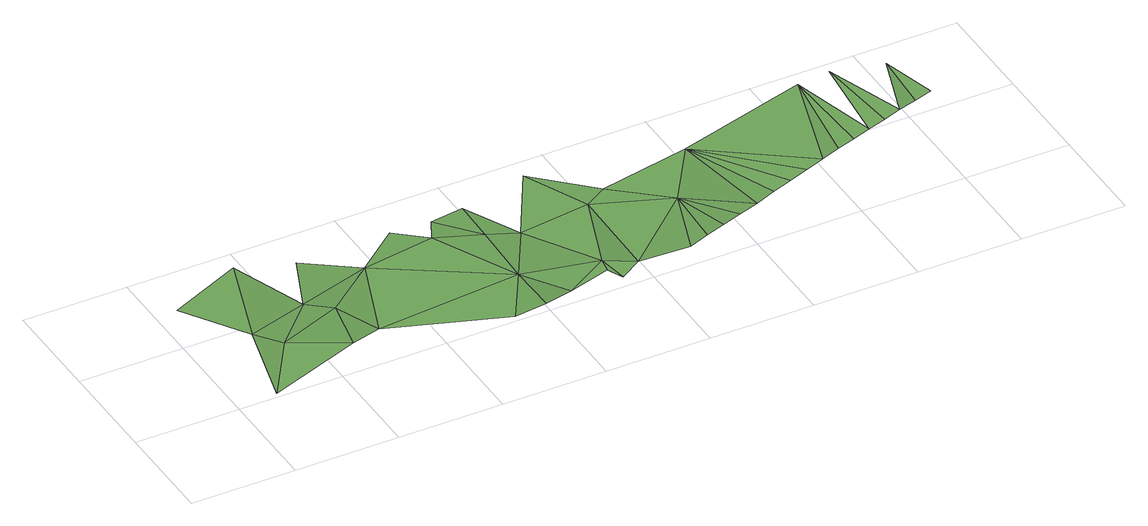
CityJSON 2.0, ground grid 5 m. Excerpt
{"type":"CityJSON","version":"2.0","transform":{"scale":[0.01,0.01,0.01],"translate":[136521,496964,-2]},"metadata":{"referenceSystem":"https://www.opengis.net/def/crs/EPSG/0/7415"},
"CityObjects":{
"plantcover1":{"type":"PlantCover","attributes":{"3df_class":"Forest","bgt_fysiekvoorkomen":"loofbos","bgt_status":"bestaand","identificatienamespace":"NL.IMGeo","begroeidterreindeeloptalud":"false","relatievehoogteligging":0,"aantal_punten":0},"geometry":[{"type":"MultiSurface","lod":"1","boundaries":[[[0,1,2]],[[2,1,3]],[[4,5,0]],[[2,6,0]],[[0,6,4]],[[7,2,3]],[[7,6,2]],[[3,8,7]],[[9,6,7]],[[9,10,6]],[[7,8,9]],[[9,8,11]],[[12,11,8]],[[9,13,14]],[[13,9,11]],[[12,15,11]],[[13,11,16]],[[13,16,17]],[[11,15,18]],[[16,19,17]],[[11,20,16]],[[21,11,18]],[[16,20,19]],[[20,11,21]],[[21,18,22]],[[23,21,22]],[[21,23,24]],[[25,20,21]],[[25,26,20]],[[24,25,21]],[[25,27,26]],[[24,28,25]],[[28,24,29]],[[28,27,25]],[[30,28,29]],[[31,28,30]],[[28,32,27]],[[31,33,28]],[[34,28,33]],[[34,32,28]],[[32,34,35]],[[36,32,35]],[[36,37,32]],[[32,37,38]],[[32,38,39]],[[38,40,39]],[[40,41,39]],[[39,41,42]],[[43,42,44]],[[44,45,43]],[[45,46,47]],[[48,47,46]]]}]}
},
"vertices":[
[288,412,115],[188,12,97],[388,312,101],[638,162,111],[438,862,123],[88,712,119],[588,512,106],[688,412,117],[788,212,100],[938,612,110],[688,762,127],[1488,262,110],[1338,12,101],[1288,662,115],[1138,762,130],[1488,12,119],[1488,562,127],[1338,762,118],[1636,62,101],[1488,762,137],[1636,512,117],[1836,162,127],[1836,112,110],[1886,62,86],[1986,112,102],[1986,562,113],[1836,862,122],[2086,612,126],[2336,412,120],[2232,103,101],[2331,137,105],[2429,171,103],[2536,712,117],[2528,205,102],[2627,239,103],[2726,273,110],[2825,307,111],[2924,341,112],[3016,374,113],[3186,909,104],[3108,406,116],[3200,438,115],[3292,471,114],[3336,909,118],[3384,503,112],[3475,535,111],[3567,568,105],[3586,862,105],[3659,600,104]
]}
